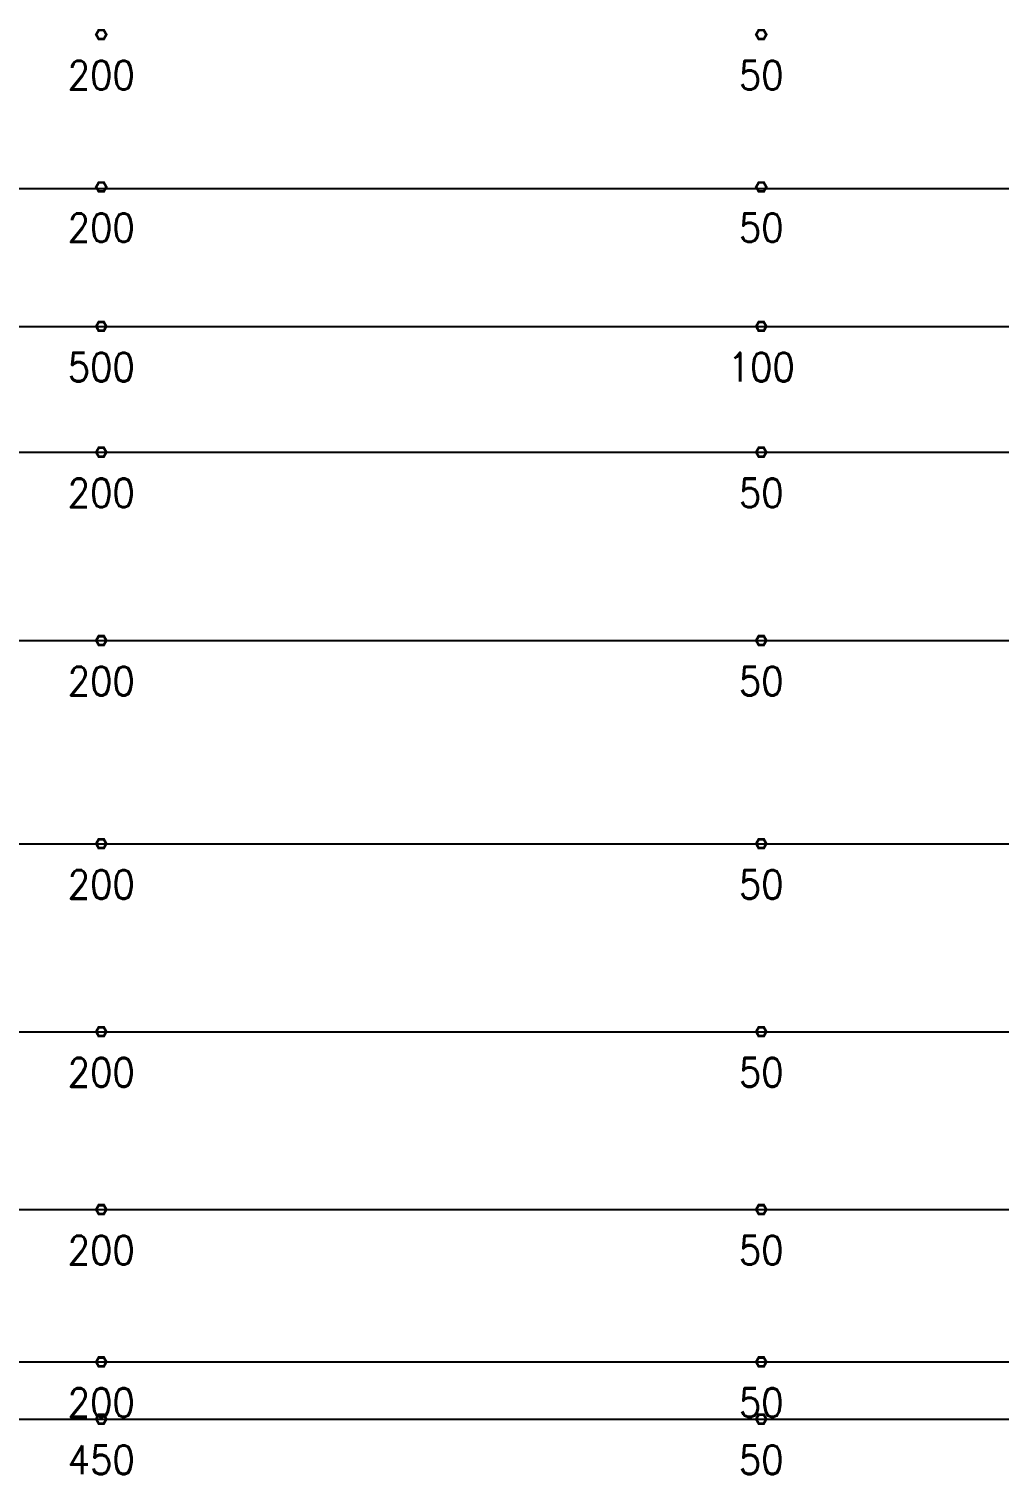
# Model space of a CAD drawing. Header units: millimetres. Extents: x 131700 to 589785, y -24154 to 46087.
# Drawn here: x 402480 to 410124, y 29216 to 40595 of the extents above; entities that cross this region are included whole.
import ezdxf
from ezdxf.enums import TextEntityAlignment as Align

# ---------------------------------------------------------------- set-up
doc = ezdxf.new("R2010")
doc.units = ezdxf.units.MM
doc.layers.get('0').update_dxf_attribs({"lineweight": 20})
doc.layers.add('ARES_TAG', color=3, linetype='Continuous')
doc.layers.add('NDC_S_TENDON', color=10, linetype='Continuous')
doc.layers.add('Current_plane_Column', color=7, linetype='Continuous', true_color=0x4b00ff)
doc.layers.add('NDC_LCAP', color=87, linetype='Continuous', plot=False)
doc.layers.add('NDC_S-TENDON', color=6, linetype='Continuous', lineweight=35)
doc.layers.add('NDC_S_ANNO', color=7, linetype='Continuous', lineweight=20)
doc.styles.add('ARES_BIGTEXT', font='VHARIALN.TTF')
doc.styles.add('ARES_ROMANS_0.36', font='romans.shx', dxfattribs={"width": 0.36, "bigfont": 'vns.shx'})
doc.styles.get("Standard").update_dxf_attribs({"font": 'arial.ttf'})

# ---------------------------------------------------------------- blocks, each defined once
blk = doc.blocks.new('*U579')
at = {"layer": 'NDC_S_TENDON'}
blk.add_line((-16450, 0), (25150, 0), dxfattribs=at)
at = {"layer": 'ARES_TAG', "style": 'ARES_ROMANS_0.36', "width": 0.36}
blk.add_attdef('S3', text='', height=375, rotation=6.4084, dxfattribs=at).set_placement((-31310, -1669), align=Align.MIDDLE_CENTER)
at = {"layer": 'NDC_LCAP', "style": 'ARES_BIGTEXT'}
blk.add_attdef('L', text='', height=350, rotation=6.4084, dxfattribs=at).set_placement((-32036, -1751), align=Align.MIDDLE_RIGHT)
blk = doc.blocks.new('*U580')
at = {"layer": 'NDC_S_TENDON'}
blk.add_line((-16450, 0), (25150, 0), dxfattribs=at)
at = {"layer": 'ARES_TAG', "style": 'ARES_ROMANS_0.36', "width": 0.36}
blk.add_attdef('S3', text='', height=375, rotation=5.4568, dxfattribs=at).set_placement((-31316, -1420), align=Align.MIDDLE_CENTER)
at = {"layer": 'NDC_LCAP', "style": 'ARES_BIGTEXT'}
blk.add_attdef('L', text='', height=350, rotation=5.4568, dxfattribs=at).set_placement((-32043, -1490), align=Align.MIDDLE_RIGHT)
blk = doc.blocks.new('*U576')
at = {"layer": 'NDC_S_TENDON'}
blk.add_line((5123, 0), (29656, 0), dxfattribs=at)
at = {"layer": 'ARES_TAG', "style": 'ARES_ROMANS_0.36', "width": 0.36}
blk.add_attdef('S3', text='', height=375, dxfattribs=at).set_placement((-10125, 0), align=Align.MIDDLE_CENTER)
at = {"layer": 'NDC_LCAP', "style": 'ARES_BIGTEXT'}
blk.add_attdef('L', text='', height=350, dxfattribs=at).set_placement((-10856, 0), align=Align.MIDDLE_RIGHT)
blk = doc.blocks.new('*U581')
at = {"layer": 'NDC_S_TENDON'}
blk.add_line((5123, 0), (56672, 0), dxfattribs=at)
at = {"layer": 'ARES_TAG', "style": 'ARES_ROMANS_0.36', "width": 0.36}
blk.add_attdef('S3', text='', height=375, dxfattribs=at).set_placement((-10195, 0), align=Align.MIDDLE_CENTER)
at = {"layer": 'NDC_LCAP', "style": 'ARES_BIGTEXT'}
blk.add_attdef('L', text='', height=350, dxfattribs=at).set_placement((-10926, 0), align=Align.MIDDLE_RIGHT)
blk = doc.blocks.new('*U582')
at = {"layer": 'NDC_S_TENDON'}
blk.add_line((5123, 0), (56672, 0), dxfattribs=at)
at = {"layer": 'ARES_TAG', "style": 'ARES_ROMANS_0.36', "width": 0.36}
blk.add_attdef('S3', text='', height=375, dxfattribs=at).set_placement((-9038, 0), align=Align.MIDDLE_CENTER)
at = {"layer": 'NDC_LCAP', "style": 'ARES_BIGTEXT'}
blk.add_attdef('L', text='', height=350, dxfattribs=at).set_placement((-9769, 0), align=Align.MIDDLE_RIGHT)
blk = doc.blocks.new('*U583')
at = {"layer": 'NDC_S_TENDON'}
blk.add_line((5123, 0), (56672, 0), dxfattribs=at)
at = {"layer": 'ARES_TAG', "style": 'ARES_ROMANS_0.36', "width": 0.36}
blk.add_attdef('S3', text='', height=375, dxfattribs=at).set_placement((-9038, 0), align=Align.MIDDLE_CENTER)
at = {"layer": 'NDC_LCAP', "style": 'ARES_BIGTEXT'}
blk.add_attdef('L', text='', height=350, dxfattribs=at).set_placement((-9769, 0), align=Align.MIDDLE_RIGHT)
blk = doc.blocks.new('*U586')
at = {"layer": 'NDC_S_TENDON'}
blk.add_line((5123, 0), (56672, 0), dxfattribs=at)
at = {"layer": 'ARES_TAG', "style": 'ARES_ROMANS_0.36', "width": 0.36}
blk.add_attdef('S3', text='', height=375, dxfattribs=at).set_placement((-10219, 0), align=Align.MIDDLE_CENTER)
at = {"layer": 'NDC_LCAP', "style": 'ARES_BIGTEXT'}
blk.add_attdef('L', text='', height=350, dxfattribs=at).set_placement((-10950, 0), align=Align.MIDDLE_RIGHT)
blk = doc.blocks.new('TDX')
at = {"layer": 'NDC_S-TENDON', "linetype": 'Continuous'}
for points, elevation in [([(20490, 31050, 20, 20, 0), (20470, 31085, 20, 20, 0), (20430, 31085, 20, 20, 0), (20410, 31050, 20, 20, 0), (20430, 31015, 20, 20, 0), (20470, 31015, 20, 20, 0)], 2661), ([(20490, 31050, 20, 20, 0), (20470, 31085, 20, 20, 0), (20430, 31085, 20, 20, 0), (20410, 31050, 20, 20, 0), (20430, 31015, 20, 20, 0), (20470, 31015, 20, 20, 0)], 2661), ([(20490, 31050, 20, 20, 0), (20470, 31085, 20, 20, 0), (20430, 31085, 20, 20, 0), (20410, 31050, 20, 20, 0), (20430, 31015, 20, 20, 0), (20470, 31015, 20, 20, 0)], 2661), ([(20490, 31050, 20, 20, 0), (20470, 31085, 20, 20, 0), (20430, 31085, 20, 20, 0), (20410, 31050, 20, 20, 0), (20430, 31015, 20, 20, 0), (20470, 31015, 20, 20, 0)], 2661), ([(25690, 31050, 20, 20, 0), (25670, 31085, 20, 20, 0), (25630, 31085, 20, 20, 0), (25610, 31050, 20, 20, 0), (25630, 31015, 20, 20, 0), (25670, 31015, 20, 20, 0)], 2511), ([(25690, 31050, 20, 20, 0), (25670, 31085, 20, 20, 0), (25630, 31085, 20, 20, 0), (25610, 31050, 20, 20, 0), (25630, 31015, 20, 20, 0), (25670, 31015, 20, 20, 0)], 2511), ([(20490, 29850, 20, 20, 0), (20470, 29885, 20, 20, 0), (20430, 29885, 20, 20, 0), (20410, 29850, 20, 20, 0), (20430, 29815, 20, 20, 0), (20470, 29815, 20, 20, 0)], 172), ([(20490, 29850, 20, 20, 0), (20470, 29885, 20, 20, 0), (20430, 29885, 20, 20, 0), (20410, 29850, 20, 20, 0), (20430, 29815, 20, 20, 0), (20470, 29815, 20, 20, 0)], 172), ([(20490, 29850, 20, 20, 0), (20470, 29885, 20, 20, 0), (20430, 29885, 20, 20, 0), (20410, 29850, 20, 20, 0), (20430, 29815, 20, 20, 0), (20470, 29815, 20, 20, 0)], 172), ([(20490, 29850, 20, 20, 0), (20470, 29885, 20, 20, 0), (20430, 29885, 20, 20, 0), (20410, 29850, 20, 20, 0), (20430, 29815, 20, 20, 0), (20470, 29815, 20, 20, 0)], 172), ([(20490, 29850, 20, 20, 0), (20470, 29885, 20, 20, 0), (20430, 29885, 20, 20, 0), (20410, 29850, 20, 20, 0), (20430, 29815, 20, 20, 0), (20470, 29815, 20, 20, 0)], 2661), ([(20490, 29850, 20, 20, 0), (20470, 29885, 20, 20, 0), (20430, 29885, 20, 20, 0), (20410, 29850, 20, 20, 0), (20430, 29815, 20, 20, 0), (20470, 29815, 20, 20, 0)], 2661), ([(20490, 29850, 20, 20, 0), (20470, 29885, 20, 20, 0), (20430, 29885, 20, 20, 0), (20410, 29850, 20, 20, 0), (20430, 29815, 20, 20, 0), (20470, 29815, 20, 20, 0)], 2661), ([(20490, 29850, 20, 20, 0), (20470, 29885, 20, 20, 0), (20430, 29885, 20, 20, 0), (20410, 29850, 20, 20, 0), (20430, 29815, 20, 20, 0), (20470, 29815, 20, 20, 0)], 2661), ([(25690, 29850, 20, 20, 0), (25670, 29885, 20, 20, 0), (25630, 29885, 20, 20, 0), (25610, 29850, 20, 20, 0), (25630, 29815, 20, 20, 0), (25670, 29815, 20, 20, 0)], 22), ([(25690, 29850, 20, 20, 0), (25670, 29885, 20, 20, 0), (25630, 29885, 20, 20, 0), (25610, 29850, 20, 20, 0), (25630, 29815, 20, 20, 0), (25670, 29815, 20, 20, 0)], 22), ([(25690, 29850, 20, 20, 0), (25670, 29885, 20, 20, 0), (25630, 29885, 20, 20, 0), (25610, 29850, 20, 20, 0), (25630, 29815, 20, 20, 0), (25670, 29815, 20, 20, 0)], 2511), ([(25690, 29850, 20, 20, 0), (25670, 29885, 20, 20, 0), (25630, 29885, 20, 20, 0), (25610, 29850, 20, 20, 0), (25630, 29815, 20, 20, 0), (25670, 29815, 20, 20, 0)], 2511), ([(20490, 28753, 20, 20, 0), (20470, 28787, 20, 20, 0), (20430, 28787, 20, 20, 0), (20410, 28753, 20, 20, 0), (20430, 28718, 20, 20, 0), (20470, 28718, 20, 20, 0)], 2900), ([(20490, 28753, 20, 20, 0), (20470, 28787, 20, 20, 0), (20430, 28787, 20, 20, 0), (20410, 28753, 20, 20, 0), (20430, 28718, 20, 20, 0), (20470, 28718, 20, 20, 0)], 2900), ([(20490, 28753, 20, 20, 0), (20470, 28787, 20, 20, 0), (20430, 28787, 20, 20, 0), (20410, 28753, 20, 20, 0), (20430, 28718, 20, 20, 0), (20470, 28718, 20, 20, 0)], 2900), ([(20490, 28753, 20, 20, 0), (20470, 28787, 20, 20, 0), (20430, 28787, 20, 20, 0), (20410, 28753, 20, 20, 0), (20430, 28718, 20, 20, 0), (20470, 28718, 20, 20, 0)], 2900), ([(20490, 28753, 20, 20, 0), (20470, 28787, 20, 20, 0), (20430, 28787, 20, 20, 0), (20410, 28753, 20, 20, 0), (20430, 28718, 20, 20, 0), (20470, 28718, 20, 20, 0)], 5389), ([(20490, 28753, 20, 20, 0), (20470, 28787, 20, 20, 0), (20430, 28787, 20, 20, 0), (20410, 28753, 20, 20, 0), (20430, 28718, 20, 20, 0), (20470, 28718, 20, 20, 0)], 5389), ([(20490, 28753, 20, 20, 0), (20470, 28787, 20, 20, 0), (20430, 28787, 20, 20, 0), (20410, 28753, 20, 20, 0), (20430, 28718, 20, 20, 0), (20470, 28718, 20, 20, 0)], 5389), ([(20490, 28753, 20, 20, 0), (20470, 28787, 20, 20, 0), (20430, 28787, 20, 20, 0), (20410, 28753, 20, 20, 0), (20430, 28718, 20, 20, 0), (20470, 28718, 20, 20, 0)], 5389), ([(20490, 28752, 20, 20, 0), (20470, 28786, 20, 20, 0), (20430, 28786, 20, 20, 0), (20410, 28752, 20, 20, 0), (20430, 28717, 20, 20, 0), (20470, 28717, 20, 20, 0)], 4814), ([(20490, 28752, 20, 20, 0), (20470, 28786, 20, 20, 0), (20430, 28786, 20, 20, 0), (20410, 28752, 20, 20, 0), (20430, 28717, 20, 20, 0), (20470, 28717, 20, 20, 0)], 4814), ([(20490, 28752, 20, 20, 0), (20470, 28786, 20, 20, 0), (20430, 28786, 20, 20, 0), (20410, 28752, 20, 20, 0), (20430, 28717, 20, 20, 0), (20470, 28717, 20, 20, 0)], 4814), ([(20490, 28752, 20, 20, 0), (20470, 28786, 20, 20, 0), (20430, 28786, 20, 20, 0), (20410, 28752, 20, 20, 0), (20430, 28717, 20, 20, 0), (20470, 28717, 20, 20, 0)], 4814), ([(25690, 28753, 20, 20, 0), (25670, 28787, 20, 20, 0), (25630, 28787, 20, 20, 0), (25610, 28753, 20, 20, 0), (25630, 28718, 20, 20, 0), (25670, 28718, 20, 20, 0)], 2500), ([(25690, 28753, 20, 20, 0), (25670, 28787, 20, 20, 0), (25630, 28787, 20, 20, 0), (25610, 28753, 20, 20, 0), (25630, 28718, 20, 20, 0), (25670, 28718, 20, 20, 0)], 2500), ([(25690, 28753, 20, 20, 0), (25670, 28787, 20, 20, 0), (25630, 28787, 20, 20, 0), (25610, 28753, 20, 20, 0), (25630, 28718, 20, 20, 0), (25670, 28718, 20, 20, 0)], 4989), ([(25690, 28753, 20, 20, 0), (25670, 28787, 20, 20, 0), (25630, 28787, 20, 20, 0), (25610, 28753, 20, 20, 0), (25630, 28718, 20, 20, 0), (25670, 28718, 20, 20, 0)], 4989), ([(25690, 28752, 20, 20, 0), (25670, 28786, 20, 20, 0), (25630, 28786, 20, 20, 0), (25610, 28752, 20, 20, 0), (25630, 28717, 20, 20, 0), (25670, 28717, 20, 20, 0)], 4414), ([(25690, 28752, 20, 20, 0), (25670, 28786, 20, 20, 0), (25630, 28786, 20, 20, 0), (25610, 28752, 20, 20, 0), (25630, 28717, 20, 20, 0), (25670, 28717, 20, 20, 0)], 4414), ([(20490, 27762, 20, 20, 0), (20470, 27797, 20, 20, 0), (20430, 27797, 20, 20, 0), (20410, 27762, 20, 20, 0), (20430, 27728, 20, 20, 0), (20470, 27728, 20, 20, 0)], 2950), ([(20490, 27762, 20, 20, 0), (20470, 27797, 20, 20, 0), (20430, 27797, 20, 20, 0), (20410, 27762, 20, 20, 0), (20430, 27728, 20, 20, 0), (20470, 27728, 20, 20, 0)], 2950), ([(20490, 27762, 20, 20, 0), (20470, 27797, 20, 20, 0), (20430, 27797, 20, 20, 0), (20410, 27762, 20, 20, 0), (20430, 27728, 20, 20, 0), (20470, 27728, 20, 20, 0)], 2950), ([(20490, 27762, 20, 20, 0), (20470, 27797, 20, 20, 0), (20430, 27797, 20, 20, 0), (20410, 27762, 20, 20, 0), (20430, 27728, 20, 20, 0), (20470, 27728, 20, 20, 0)], 2950), ([(20490, 27762, 20, 20, 0), (20470, 27797, 20, 20, 0), (20430, 27797, 20, 20, 0), (20410, 27762, 20, 20, 0), (20430, 27728, 20, 20, 0), (20470, 27728, 20, 20, 0)], 5439), ([(20490, 27762, 20, 20, 0), (20470, 27797, 20, 20, 0), (20430, 27797, 20, 20, 0), (20410, 27762, 20, 20, 0), (20430, 27728, 20, 20, 0), (20470, 27728, 20, 20, 0)], 5439), ([(20490, 27762, 20, 20, 0), (20470, 27797, 20, 20, 0), (20430, 27797, 20, 20, 0), (20410, 27762, 20, 20, 0), (20430, 27728, 20, 20, 0), (20470, 27728, 20, 20, 0)], 5439), ([(20490, 27762, 20, 20, 0), (20470, 27797, 20, 20, 0), (20430, 27797, 20, 20, 0), (20410, 27762, 20, 20, 0), (20430, 27728, 20, 20, 0), (20470, 27728, 20, 20, 0)], 5439), ([(20490, 27761, 20, 20, 0), (20470, 27796, 20, 20, 0), (20430, 27796, 20, 20, 0), (20410, 27761, 20, 20, 0), (20430, 27727, 20, 20, 0), (20470, 27727, 20, 20, 0)], 4864), ([(20490, 27761, 20, 20, 0), (20470, 27796, 20, 20, 0), (20430, 27796, 20, 20, 0), (20410, 27761, 20, 20, 0), (20430, 27727, 20, 20, 0), (20470, 27727, 20, 20, 0)], 4864), ([(20490, 27761, 20, 20, 0), (20470, 27796, 20, 20, 0), (20430, 27796, 20, 20, 0), (20410, 27761, 20, 20, 0), (20430, 27727, 20, 20, 0), (20470, 27727, 20, 20, 0)], 4864), ([(20490, 27761, 20, 20, 0), (20470, 27796, 20, 20, 0), (20430, 27796, 20, 20, 0), (20410, 27761, 20, 20, 0), (20430, 27727, 20, 20, 0), (20470, 27727, 20, 20, 0)], 4864), ([(25690, 27762, 20, 20, 0), (25670, 27797, 20, 20, 0), (25630, 27797, 20, 20, 0), (25610, 27762, 20, 20, 0), (25630, 27728, 20, 20, 0), (25670, 27728, 20, 20, 0)], 2800), ([(25690, 27762, 20, 20, 0), (25670, 27797, 20, 20, 0), (25630, 27797, 20, 20, 0), (25610, 27762, 20, 20, 0), (25630, 27728, 20, 20, 0), (25670, 27728, 20, 20, 0)], 2800), ([(25690, 27762, 20, 20, 0), (25670, 27797, 20, 20, 0), (25630, 27797, 20, 20, 0), (25610, 27762, 20, 20, 0), (25630, 27728, 20, 20, 0), (25670, 27728, 20, 20, 0)], 5289), ([(25690, 27762, 20, 20, 0), (25670, 27797, 20, 20, 0), (25630, 27797, 20, 20, 0), (25610, 27762, 20, 20, 0), (25630, 27728, 20, 20, 0), (25670, 27728, 20, 20, 0)], 5289), ([(25690, 27761, 20, 20, 0), (25670, 27796, 20, 20, 0), (25630, 27796, 20, 20, 0), (25610, 27761, 20, 20, 0), (25630, 27727, 20, 20, 0), (25670, 27727, 20, 20, 0)], 4714), ([(25690, 27761, 20, 20, 0), (25670, 27796, 20, 20, 0), (25630, 27796, 20, 20, 0), (25610, 27761, 20, 20, 0), (25630, 27727, 20, 20, 0), (25670, 27727, 20, 20, 0)], 4714), ([(20490, 26280, 20, 20, 0), (20470, 26315, 20, 20, 0), (20430, 26315, 20, 20, 0), (20410, 26280, 20, 20, 0), (20430, 26245, 20, 20, 0), (20470, 26245, 20, 20, 0)], 2950), ([(20490, 26280, 20, 20, 0), (20470, 26315, 20, 20, 0), (20430, 26315, 20, 20, 0), (20410, 26280, 20, 20, 0), (20430, 26245, 20, 20, 0), (20470, 26245, 20, 20, 0)], 2950), ([(20490, 26280, 20, 20, 0), (20470, 26315, 20, 20, 0), (20430, 26315, 20, 20, 0), (20410, 26280, 20, 20, 0), (20430, 26245, 20, 20, 0), (20470, 26245, 20, 20, 0)], 2950), ([(20490, 26280, 20, 20, 0), (20470, 26315, 20, 20, 0), (20430, 26315, 20, 20, 0), (20410, 26280, 20, 20, 0), (20430, 26245, 20, 20, 0), (20470, 26245, 20, 20, 0)], 2950), ([(20490, 26280, 20, 20, 0), (20470, 26315, 20, 20, 0), (20430, 26315, 20, 20, 0), (20410, 26280, 20, 20, 0), (20430, 26245, 20, 20, 0), (20470, 26245, 20, 20, 0)], 5439), ([(20490, 26280, 20, 20, 0), (20470, 26315, 20, 20, 0), (20430, 26315, 20, 20, 0), (20410, 26280, 20, 20, 0), (20430, 26245, 20, 20, 0), (20470, 26245, 20, 20, 0)], 5439), ([(20490, 26280, 20, 20, 0), (20470, 26315, 20, 20, 0), (20430, 26315, 20, 20, 0), (20410, 26280, 20, 20, 0), (20430, 26245, 20, 20, 0), (20470, 26245, 20, 20, 0)], 5439), ([(20490, 26280, 20, 20, 0), (20470, 26315, 20, 20, 0), (20430, 26315, 20, 20, 0), (20410, 26280, 20, 20, 0), (20430, 26245, 20, 20, 0), (20470, 26245, 20, 20, 0)], 5439), ([(20490, 26279, 20, 20, 0), (20470, 26313, 20, 20, 0), (20430, 26313, 20, 20, 0), (20410, 26279, 20, 20, 0), (20430, 26244, 20, 20, 0), (20470, 26244, 20, 20, 0)], 4864), ([(20490, 26279, 20, 20, 0), (20470, 26313, 20, 20, 0), (20430, 26313, 20, 20, 0), (20410, 26279, 20, 20, 0), (20430, 26244, 20, 20, 0), (20470, 26244, 20, 20, 0)], 4864), ([(20490, 26279, 20, 20, 0), (20470, 26313, 20, 20, 0), (20430, 26313, 20, 20, 0), (20410, 26279, 20, 20, 0), (20430, 26244, 20, 20, 0), (20470, 26244, 20, 20, 0)], 4864), ([(20490, 26279, 20, 20, 0), (20470, 26313, 20, 20, 0), (20430, 26313, 20, 20, 0), (20410, 26279, 20, 20, 0), (20430, 26244, 20, 20, 0), (20470, 26244, 20, 20, 0)], 4864), ([(25690, 26280, 20, 20, 0), (25670, 26315, 20, 20, 0), (25630, 26315, 20, 20, 0), (25610, 26280, 20, 20, 0), (25630, 26245, 20, 20, 0), (25670, 26245, 20, 20, 0)], 2800), ([(25690, 26280, 20, 20, 0), (25670, 26315, 20, 20, 0), (25630, 26315, 20, 20, 0), (25610, 26280, 20, 20, 0), (25630, 26245, 20, 20, 0), (25670, 26245, 20, 20, 0)], 2800), ([(25690, 26280, 20, 20, 0), (25670, 26315, 20, 20, 0), (25630, 26315, 20, 20, 0), (25610, 26280, 20, 20, 0), (25630, 26245, 20, 20, 0), (25670, 26245, 20, 20, 0)], 5289), ([(25690, 26280, 20, 20, 0), (25670, 26315, 20, 20, 0), (25630, 26315, 20, 20, 0), (25610, 26280, 20, 20, 0), (25630, 26245, 20, 20, 0), (25670, 26245, 20, 20, 0)], 5289), ([(25690, 26279, 20, 20, 0), (25670, 26313, 20, 20, 0), (25630, 26313, 20, 20, 0), (25610, 26279, 20, 20, 0), (25630, 26244, 20, 20, 0), (25670, 26244, 20, 20, 0)], 4714), ([(25690, 26279, 20, 20, 0), (25670, 26313, 20, 20, 0), (25630, 26313, 20, 20, 0), (25610, 26279, 20, 20, 0), (25630, 26244, 20, 20, 0), (25670, 26244, 20, 20, 0)], 4714), ([(20490, 24680, 20, 20, 0), (20470, 24715, 20, 20, 0), (20430, 24715, 20, 20, 0), (20410, 24680, 20, 20, 0), (20430, 24645, 20, 20, 0), (20470, 24645, 20, 20, 0)], 2950), ([(20490, 24680, 20, 20, 0), (20470, 24715, 20, 20, 0), (20430, 24715, 20, 20, 0), (20410, 24680, 20, 20, 0), (20430, 24645, 20, 20, 0), (20470, 24645, 20, 20, 0)], 2950), ([(20490, 24680, 20, 20, 0), (20470, 24715, 20, 20, 0), (20430, 24715, 20, 20, 0), (20410, 24680, 20, 20, 0), (20430, 24645, 20, 20, 0), (20470, 24645, 20, 20, 0)], 2950), ([(20490, 24680, 20, 20, 0), (20470, 24715, 20, 20, 0), (20430, 24715, 20, 20, 0), (20410, 24680, 20, 20, 0), (20430, 24645, 20, 20, 0), (20470, 24645, 20, 20, 0)], 2950), ([(20490, 24680, 20, 20, 0), (20470, 24715, 20, 20, 0), (20430, 24715, 20, 20, 0), (20410, 24680, 20, 20, 0), (20430, 24645, 20, 20, 0), (20470, 24645, 20, 20, 0)], 5439), ([(20490, 24680, 20, 20, 0), (20470, 24715, 20, 20, 0), (20430, 24715, 20, 20, 0), (20410, 24680, 20, 20, 0), (20430, 24645, 20, 20, 0), (20470, 24645, 20, 20, 0)], 5439), ([(20490, 24680, 20, 20, 0), (20470, 24715, 20, 20, 0), (20430, 24715, 20, 20, 0), (20410, 24680, 20, 20, 0), (20430, 24645, 20, 20, 0), (20470, 24645, 20, 20, 0)], 5439), ([(20490, 24680, 20, 20, 0), (20470, 24715, 20, 20, 0), (20430, 24715, 20, 20, 0), (20410, 24680, 20, 20, 0), (20430, 24645, 20, 20, 0), (20470, 24645, 20, 20, 0)], 5439), ([(20490, 24679, 20, 20, 0), (20470, 24713, 20, 20, 0), (20430, 24713, 20, 20, 0), (20410, 24679, 20, 20, 0), (20430, 24644, 20, 20, 0), (20470, 24644, 20, 20, 0)], 4864), ([(20490, 24679, 20, 20, 0), (20470, 24713, 20, 20, 0), (20430, 24713, 20, 20, 0), (20410, 24679, 20, 20, 0), (20430, 24644, 20, 20, 0), (20470, 24644, 20, 20, 0)], 4864), ([(20490, 24679, 20, 20, 0), (20470, 24713, 20, 20, 0), (20430, 24713, 20, 20, 0), (20410, 24679, 20, 20, 0), (20430, 24644, 20, 20, 0), (20470, 24644, 20, 20, 0)], 4864), ([(20490, 24679, 20, 20, 0), (20470, 24713, 20, 20, 0), (20430, 24713, 20, 20, 0), (20410, 24679, 20, 20, 0), (20430, 24644, 20, 20, 0), (20470, 24644, 20, 20, 0)], 4864), ([(25690, 24680, 20, 20, 0), (25670, 24715, 20, 20, 0), (25630, 24715, 20, 20, 0), (25610, 24680, 20, 20, 0), (25630, 24645, 20, 20, 0), (25670, 24645, 20, 20, 0)], 2800), ([(25690, 24680, 20, 20, 0), (25670, 24715, 20, 20, 0), (25630, 24715, 20, 20, 0), (25610, 24680, 20, 20, 0), (25630, 24645, 20, 20, 0), (25670, 24645, 20, 20, 0)], 2800), ([(25690, 24680, 20, 20, 0), (25670, 24715, 20, 20, 0), (25630, 24715, 20, 20, 0), (25610, 24680, 20, 20, 0), (25630, 24645, 20, 20, 0), (25670, 24645, 20, 20, 0)], 5289), ([(25690, 24680, 20, 20, 0), (25670, 24715, 20, 20, 0), (25630, 24715, 20, 20, 0), (25610, 24680, 20, 20, 0), (25630, 24645, 20, 20, 0), (25670, 24645, 20, 20, 0)], 5289), ([(25690, 24679, 20, 20, 0), (25670, 24713, 20, 20, 0), (25630, 24713, 20, 20, 0), (25610, 24679, 20, 20, 0), (25630, 24644, 20, 20, 0), (25670, 24644, 20, 20, 0)], 4714), ([(25690, 24679, 20, 20, 0), (25670, 24713, 20, 20, 0), (25630, 24713, 20, 20, 0), (25610, 24679, 20, 20, 0), (25630, 24644, 20, 20, 0), (25670, 24644, 20, 20, 0)], 4714), ([(20490, 23200, 20, 20, 0), (20470, 23235, 20, 20, 0), (20430, 23235, 20, 20, 0), (20410, 23200, 20, 20, 0), (20430, 23165, 20, 20, 0), (20470, 23165, 20, 20, 0)], 2950), ([(20490, 23200, 20, 20, 0), (20470, 23235, 20, 20, 0), (20430, 23235, 20, 20, 0), (20410, 23200, 20, 20, 0), (20430, 23165, 20, 20, 0), (20470, 23165, 20, 20, 0)], 2950), ([(20490, 23200, 20, 20, 0), (20470, 23235, 20, 20, 0), (20430, 23235, 20, 20, 0), (20410, 23200, 20, 20, 0), (20430, 23165, 20, 20, 0), (20470, 23165, 20, 20, 0)], 2950), ([(20490, 23200, 20, 20, 0), (20470, 23235, 20, 20, 0), (20430, 23235, 20, 20, 0), (20410, 23200, 20, 20, 0), (20430, 23165, 20, 20, 0), (20470, 23165, 20, 20, 0)], 2950), ([(20490, 23200, 20, 20, 0), (20470, 23235, 20, 20, 0), (20430, 23235, 20, 20, 0), (20410, 23200, 20, 20, 0), (20430, 23165, 20, 20, 0), (20470, 23165, 20, 20, 0)], 5439), ([(20490, 23200, 20, 20, 0), (20470, 23235, 20, 20, 0), (20430, 23235, 20, 20, 0), (20410, 23200, 20, 20, 0), (20430, 23165, 20, 20, 0), (20470, 23165, 20, 20, 0)], 5439), ([(20490, 23200, 20, 20, 0), (20470, 23235, 20, 20, 0), (20430, 23235, 20, 20, 0), (20410, 23200, 20, 20, 0), (20430, 23165, 20, 20, 0), (20470, 23165, 20, 20, 0)], 5439), ([(20490, 23200, 20, 20, 0), (20470, 23235, 20, 20, 0), (20430, 23235, 20, 20, 0), (20410, 23200, 20, 20, 0), (20430, 23165, 20, 20, 0), (20470, 23165, 20, 20, 0)], 5439), ([(20490, 23199, 20, 20, 0), (20470, 23233, 20, 20, 0), (20430, 23233, 20, 20, 0), (20410, 23199, 20, 20, 0), (20430, 23164, 20, 20, 0), (20470, 23164, 20, 20, 0)], 4864), ([(20490, 23199, 20, 20, 0), (20470, 23233, 20, 20, 0), (20430, 23233, 20, 20, 0), (20410, 23199, 20, 20, 0), (20430, 23164, 20, 20, 0), (20470, 23164, 20, 20, 0)], 4864), ([(20490, 23199, 20, 20, 0), (20470, 23233, 20, 20, 0), (20430, 23233, 20, 20, 0), (20410, 23199, 20, 20, 0), (20430, 23164, 20, 20, 0), (20470, 23164, 20, 20, 0)], 4864), ([(20490, 23199, 20, 20, 0), (20470, 23233, 20, 20, 0), (20430, 23233, 20, 20, 0), (20410, 23199, 20, 20, 0), (20430, 23164, 20, 20, 0), (20470, 23164, 20, 20, 0)], 4864), ([(25690, 23200, 20, 20, 0), (25670, 23235, 20, 20, 0), (25630, 23235, 20, 20, 0), (25610, 23200, 20, 20, 0), (25630, 23165, 20, 20, 0), (25670, 23165, 20, 20, 0)], 2800), ([(25690, 23200, 20, 20, 0), (25670, 23235, 20, 20, 0), (25630, 23235, 20, 20, 0), (25610, 23200, 20, 20, 0), (25630, 23165, 20, 20, 0), (25670, 23165, 20, 20, 0)], 2800), ([(25690, 23200, 20, 20, 0), (25670, 23235, 20, 20, 0), (25630, 23235, 20, 20, 0), (25610, 23200, 20, 20, 0), (25630, 23165, 20, 20, 0), (25670, 23165, 20, 20, 0)], 5289), ([(25690, 23200, 20, 20, 0), (25670, 23235, 20, 20, 0), (25630, 23235, 20, 20, 0), (25610, 23200, 20, 20, 0), (25630, 23165, 20, 20, 0), (25670, 23165, 20, 20, 0)], 5289), ([(25690, 23199, 20, 20, 0), (25670, 23233, 20, 20, 0), (25630, 23233, 20, 20, 0), (25610, 23199, 20, 20, 0), (25630, 23164, 20, 20, 0), (25670, 23164, 20, 20, 0)], 4714), ([(25690, 23199, 20, 20, 0), (25670, 23233, 20, 20, 0), (25630, 23233, 20, 20, 0), (25610, 23199, 20, 20, 0), (25630, 23164, 20, 20, 0), (25670, 23164, 20, 20, 0)], 4714), ([(20490, 21800, 20, 20, 0), (20470, 21835, 20, 20, 0), (20430, 21835, 20, 20, 0), (20410, 21800, 20, 20, 0), (20430, 21765, 20, 20, 0), (20470, 21765, 20, 20, 0)], 2950), ([(20490, 21800, 20, 20, 0), (20470, 21835, 20, 20, 0), (20430, 21835, 20, 20, 0), (20410, 21800, 20, 20, 0), (20430, 21765, 20, 20, 0), (20470, 21765, 20, 20, 0)], 2950), ([(20490, 21800, 20, 20, 0), (20470, 21835, 20, 20, 0), (20430, 21835, 20, 20, 0), (20410, 21800, 20, 20, 0), (20430, 21765, 20, 20, 0), (20470, 21765, 20, 20, 0)], 2950), ([(20490, 21800, 20, 20, 0), (20470, 21835, 20, 20, 0), (20430, 21835, 20, 20, 0), (20410, 21800, 20, 20, 0), (20430, 21765, 20, 20, 0), (20470, 21765, 20, 20, 0)], 2950), ([(20490, 21800, 20, 20, 0), (20470, 21835, 20, 20, 0), (20430, 21835, 20, 20, 0), (20410, 21800, 20, 20, 0), (20430, 21765, 20, 20, 0), (20470, 21765, 20, 20, 0)], 5439), ([(20490, 21800, 20, 20, 0), (20470, 21835, 20, 20, 0), (20430, 21835, 20, 20, 0), (20410, 21800, 20, 20, 0), (20430, 21765, 20, 20, 0), (20470, 21765, 20, 20, 0)], 5439), ([(20490, 21800, 20, 20, 0), (20470, 21835, 20, 20, 0), (20430, 21835, 20, 20, 0), (20410, 21800, 20, 20, 0), (20430, 21765, 20, 20, 0), (20470, 21765, 20, 20, 0)], 5439), ([(20490, 21800, 20, 20, 0), (20470, 21835, 20, 20, 0), (20430, 21835, 20, 20, 0), (20410, 21800, 20, 20, 0), (20430, 21765, 20, 20, 0), (20470, 21765, 20, 20, 0)], 5439), ([(20490, 21799, 20, 20, 0), (20470, 21833, 20, 20, 0), (20430, 21833, 20, 20, 0), (20410, 21799, 20, 20, 0), (20430, 21764, 20, 20, 0), (20470, 21764, 20, 20, 0)], 4864), ([(20490, 21799, 20, 20, 0), (20470, 21833, 20, 20, 0), (20430, 21833, 20, 20, 0), (20410, 21799, 20, 20, 0), (20430, 21764, 20, 20, 0), (20470, 21764, 20, 20, 0)], 4864), ([(20490, 21799, 20, 20, 0), (20470, 21833, 20, 20, 0), (20430, 21833, 20, 20, 0), (20410, 21799, 20, 20, 0), (20430, 21764, 20, 20, 0), (20470, 21764, 20, 20, 0)], 4864), ([(20490, 21799, 20, 20, 0), (20470, 21833, 20, 20, 0), (20430, 21833, 20, 20, 0), (20410, 21799, 20, 20, 0), (20430, 21764, 20, 20, 0), (20470, 21764, 20, 20, 0)], 4864), ([(25690, 21800, 20, 20, 0), (25670, 21835, 20, 20, 0), (25630, 21835, 20, 20, 0), (25610, 21800, 20, 20, 0), (25630, 21765, 20, 20, 0), (25670, 21765, 20, 20, 0)], 2800), ([(25690, 21800, 20, 20, 0), (25670, 21835, 20, 20, 0), (25630, 21835, 20, 20, 0), (25610, 21800, 20, 20, 0), (25630, 21765, 20, 20, 0), (25670, 21765, 20, 20, 0)], 2800), ([(25690, 21800, 20, 20, 0), (25670, 21835, 20, 20, 0), (25630, 21835, 20, 20, 0), (25610, 21800, 20, 20, 0), (25630, 21765, 20, 20, 0), (25670, 21765, 20, 20, 0)], 5289), ([(25690, 21800, 20, 20, 0), (25670, 21835, 20, 20, 0), (25630, 21835, 20, 20, 0), (25610, 21800, 20, 20, 0), (25630, 21765, 20, 20, 0), (25670, 21765, 20, 20, 0)], 5289), ([(25690, 21799, 20, 20, 0), (25670, 21833, 20, 20, 0), (25630, 21833, 20, 20, 0), (25610, 21799, 20, 20, 0), (25630, 21764, 20, 20, 0), (25670, 21764, 20, 20, 0)], 4714), ([(25690, 21799, 20, 20, 0), (25670, 21833, 20, 20, 0), (25630, 21833, 20, 20, 0), (25610, 21799, 20, 20, 0), (25630, 21764, 20, 20, 0), (25670, 21764, 20, 20, 0)], 4714), ([(20490, 20600, 20, 20, 0), (20470, 20635, 20, 20, 0), (20430, 20635, 20, 20, 0), (20410, 20600, 20, 20, 0), (20430, 20565, 20, 20, 0), (20470, 20565, 20, 20, 0)], 2950), ([(20490, 20600, 20, 20, 0), (20470, 20635, 20, 20, 0), (20430, 20635, 20, 20, 0), (20410, 20600, 20, 20, 0), (20430, 20565, 20, 20, 0), (20470, 20565, 20, 20, 0)], 2950), ([(20490, 20600, 20, 20, 0), (20470, 20635, 20, 20, 0), (20430, 20635, 20, 20, 0), (20410, 20600, 20, 20, 0), (20430, 20565, 20, 20, 0), (20470, 20565, 20, 20, 0)], 2950), ([(20490, 20600, 20, 20, 0), (20470, 20635, 20, 20, 0), (20430, 20635, 20, 20, 0), (20410, 20600, 20, 20, 0), (20430, 20565, 20, 20, 0), (20470, 20565, 20, 20, 0)], 2950), ([(20490, 20600, 20, 20, 0), (20470, 20635, 20, 20, 0), (20430, 20635, 20, 20, 0), (20410, 20600, 20, 20, 0), (20430, 20565, 20, 20, 0), (20470, 20565, 20, 20, 0)], 5439), ([(20490, 20600, 20, 20, 0), (20470, 20635, 20, 20, 0), (20430, 20635, 20, 20, 0), (20410, 20600, 20, 20, 0), (20430, 20565, 20, 20, 0), (20470, 20565, 20, 20, 0)], 5439), ([(20490, 20600, 20, 20, 0), (20470, 20635, 20, 20, 0), (20430, 20635, 20, 20, 0), (20410, 20600, 20, 20, 0), (20430, 20565, 20, 20, 0), (20470, 20565, 20, 20, 0)], 5439), ([(20490, 20600, 20, 20, 0), (20470, 20635, 20, 20, 0), (20430, 20635, 20, 20, 0), (20410, 20600, 20, 20, 0), (20430, 20565, 20, 20, 0), (20470, 20565, 20, 20, 0)], 5439), ([(20490, 20599, 20, 20, 0), (20470, 20633, 20, 20, 0), (20430, 20633, 20, 20, 0), (20410, 20599, 20, 20, 0), (20430, 20564, 20, 20, 0), (20470, 20564, 20, 20, 0)], 4864), ([(20490, 20599, 20, 20, 0), (20470, 20633, 20, 20, 0), (20430, 20633, 20, 20, 0), (20410, 20599, 20, 20, 0), (20430, 20564, 20, 20, 0), (20470, 20564, 20, 20, 0)], 4864), ([(20490, 20599, 20, 20, 0), (20470, 20633, 20, 20, 0), (20430, 20633, 20, 20, 0), (20410, 20599, 20, 20, 0), (20430, 20564, 20, 20, 0), (20470, 20564, 20, 20, 0)], 4864), ([(20490, 20599, 20, 20, 0), (20470, 20633, 20, 20, 0), (20430, 20633, 20, 20, 0), (20410, 20599, 20, 20, 0), (20430, 20564, 20, 20, 0), (20470, 20564, 20, 20, 0)], 4864), ([(25690, 20600, 20, 20, 0), (25670, 20635, 20, 20, 0), (25630, 20635, 20, 20, 0), (25610, 20600, 20, 20, 0), (25630, 20565, 20, 20, 0), (25670, 20565, 20, 20, 0)], 2800), ([(25690, 20600, 20, 20, 0), (25670, 20635, 20, 20, 0), (25630, 20635, 20, 20, 0), (25610, 20600, 20, 20, 0), (25630, 20565, 20, 20, 0), (25670, 20565, 20, 20, 0)], 2800), ([(25690, 20600, 20, 20, 0), (25670, 20635, 20, 20, 0), (25630, 20635, 20, 20, 0), (25610, 20600, 20, 20, 0), (25630, 20565, 20, 20, 0), (25670, 20565, 20, 20, 0)], 5289), ([(25690, 20600, 20, 20, 0), (25670, 20635, 20, 20, 0), (25630, 20635, 20, 20, 0), (25610, 20600, 20, 20, 0), (25630, 20565, 20, 20, 0), (25670, 20565, 20, 20, 0)], 5289), ([(25690, 20599, 20, 20, 0), (25670, 20633, 20, 20, 0), (25630, 20633, 20, 20, 0), (25610, 20599, 20, 20, 0), (25630, 20564, 20, 20, 0), (25670, 20564, 20, 20, 0)], 4714), ([(25690, 20599, 20, 20, 0), (25670, 20633, 20, 20, 0), (25630, 20633, 20, 20, 0), (25610, 20599, 20, 20, 0), (25630, 20564, 20, 20, 0), (25670, 20564, 20, 20, 0)], 4714), ([(20490, 20150, 20, 20, 0), (20470, 20185, 20, 20, 0), (20430, 20185, 20, 20, 0), (20410, 20150, 20, 20, 0), (20430, 20115, 20, 20, 0), (20470, 20115, 20, 20, 0)], 2950), ([(20490, 20150, 20, 20, 0), (20470, 20185, 20, 20, 0), (20430, 20185, 20, 20, 0), (20410, 20150, 20, 20, 0), (20430, 20115, 20, 20, 0), (20470, 20115, 20, 20, 0)], 2950), ([(20490, 20150, 20, 20, 0), (20470, 20185, 20, 20, 0), (20430, 20185, 20, 20, 0), (20410, 20150, 20, 20, 0), (20430, 20115, 20, 20, 0), (20470, 20115, 20, 20, 0)], 2950), ([(20490, 20150, 20, 20, 0), (20470, 20185, 20, 20, 0), (20430, 20185, 20, 20, 0), (20410, 20150, 20, 20, 0), (20430, 20115, 20, 20, 0), (20470, 20115, 20, 20, 0)], 2950), ([(20490, 20150, 20, 20, 0), (20470, 20185, 20, 20, 0), (20430, 20185, 20, 20, 0), (20410, 20150, 20, 20, 0), (20430, 20115, 20, 20, 0), (20470, 20115, 20, 20, 0)], 5439), ([(20490, 20150, 20, 20, 0), (20470, 20185, 20, 20, 0), (20430, 20185, 20, 20, 0), (20410, 20150, 20, 20, 0), (20430, 20115, 20, 20, 0), (20470, 20115, 20, 20, 0)], 5439), ([(20490, 20150, 20, 20, 0), (20470, 20185, 20, 20, 0), (20430, 20185, 20, 20, 0), (20410, 20150, 20, 20, 0), (20430, 20115, 20, 20, 0), (20470, 20115, 20, 20, 0)], 5439), ([(20490, 20150, 20, 20, 0), (20470, 20185, 20, 20, 0), (20430, 20185, 20, 20, 0), (20410, 20150, 20, 20, 0), (20430, 20115, 20, 20, 0), (20470, 20115, 20, 20, 0)], 5439), ([(20490, 20149, 20, 20, 0), (20470, 20183, 20, 20, 0), (20430, 20183, 20, 20, 0), (20410, 20149, 20, 20, 0), (20430, 20114, 20, 20, 0), (20470, 20114, 20, 20, 0)], 4864), ([(20490, 20149, 20, 20, 0), (20470, 20183, 20, 20, 0), (20430, 20183, 20, 20, 0), (20410, 20149, 20, 20, 0), (20430, 20114, 20, 20, 0), (20470, 20114, 20, 20, 0)], 4864), ([(20490, 20149, 20, 20, 0), (20470, 20183, 20, 20, 0), (20430, 20183, 20, 20, 0), (20410, 20149, 20, 20, 0), (20430, 20114, 20, 20, 0), (20470, 20114, 20, 20, 0)], 4864), ([(20490, 20149, 20, 20, 0), (20470, 20183, 20, 20, 0), (20430, 20183, 20, 20, 0), (20410, 20149, 20, 20, 0), (20430, 20114, 20, 20, 0), (20470, 20114, 20, 20, 0)], 4864), ([(25690, 20150, 20, 20, 0), (25670, 20185, 20, 20, 0), (25630, 20185, 20, 20, 0), (25610, 20150, 20, 20, 0), (25630, 20115, 20, 20, 0), (25670, 20115, 20, 20, 0)], 2550), ([(25690, 20150, 20, 20, 0), (25670, 20185, 20, 20, 0), (25630, 20185, 20, 20, 0), (25610, 20150, 20, 20, 0), (25630, 20115, 20, 20, 0), (25670, 20115, 20, 20, 0)], 2550), ([(25690, 20150, 20, 20, 0), (25670, 20185, 20, 20, 0), (25630, 20185, 20, 20, 0), (25610, 20150, 20, 20, 0), (25630, 20115, 20, 20, 0), (25670, 20115, 20, 20, 0)], 5039), ([(25690, 20150, 20, 20, 0), (25670, 20185, 20, 20, 0), (25630, 20185, 20, 20, 0), (25610, 20150, 20, 20, 0), (25630, 20115, 20, 20, 0), (25670, 20115, 20, 20, 0)], 5039), ([(25690, 20149, 20, 20, 0), (25670, 20183, 20, 20, 0), (25630, 20183, 20, 20, 0), (25610, 20149, 20, 20, 0), (25630, 20114, 20, 20, 0), (25670, 20114, 20, 20, 0)], 4464), ([(25690, 20149, 20, 20, 0), (25670, 20183, 20, 20, 0), (25630, 20183, 20, 20, 0), (25610, 20149, 20, 20, 0), (25630, 20114, 20, 20, 0), (25670, 20114, 20, 20, 0)], 4464)]:
    blk.add_lwpolyline(points, format="xyseb", close=True, dxfattribs=dict(at, elevation=elevation))
for name, p in [('*U576', (4209, 29838, 2489)), ('*U579', (26500, 28752, 4422)), ('*U580', (26500, 27761, 4614)), ('*U581', (4209, 26279, 4717)), ('*U582', (4209, 24679, 4717)), ('*U583', (4209, 23199, 4717)), ('*U583', (4209, 21799, 4717)), ('*U583', (4209, 20599, 4717)), ('*U586', (4209, 20149, 4584))]:
    blk.add_blockref(name, p)
at = {"layer": 'NDC_S_ANNO', "linetype": 'Continuous', "char_height": 225, "attachment_point": 5, "line_spacing_factor": 0.75}
for s, insert in [('\\FSTANDARD.shx;200', (20450, 30730, 2661)), ('\\FSTANDARD.shx;50', (25650, 30730, 2511)), ('\\FSTANDARD.shx;200', (20450, 29530, 172)), ('\\FSTANDARD.shx;200', (20450, 29530, 2661)), ('\\FSTANDARD.shx;50', (25650, 29530, 22)), ('\\FSTANDARD.shx;50', (25650, 29530, 2511)), ('\\FSTANDARD.shx;500', (20450, 28433, 2900)), ('\\FSTANDARD.shx;500', (20450, 28433, 5389)), ('\\FSTANDARD.shx;500', (20450, 28432, 4814)), ('\\FSTANDARD.shx;100', (25650, 28433, 2500)), ('\\FSTANDARD.shx;100', (25650, 28433, 4989)), ('\\FSTANDARD.shx;100', (25650, 28432, 4414)), ('\\FSTANDARD.shx;200', (20450, 27442, 2950)), ('\\FSTANDARD.shx;200', (20450, 27442, 5439)), ('\\FSTANDARD.shx;200', (20450, 27441, 4864)), ('\\FSTANDARD.shx;50', (25650, 27442, 2800)), ('\\FSTANDARD.shx;50', (25650, 27442, 5289)), ('\\FSTANDARD.shx;50', (25650, 27441, 4714)), ('\\FSTANDARD.shx;200', (20450, 25960, 2950)), ('\\FSTANDARD.shx;200', (20450, 25960, 5439)), ('\\FSTANDARD.shx;200', (20450, 25959, 4864)), ('\\FSTANDARD.shx;50', (25650, 25960, 2800)), ('\\FSTANDARD.shx;50', (25650, 25960, 5289)), ('\\FSTANDARD.shx;50', (25650, 25959, 4714)), ('\\FSTANDARD.shx;200', (20450, 24360, 2950)), ('\\FSTANDARD.shx;200', (20450, 24360, 5439)), ('\\FSTANDARD.shx;200', (20450, 24359, 4864)), ('\\FSTANDARD.shx;50', (25650, 24360, 2800)), ('\\FSTANDARD.shx;50', (25650, 24360, 5289)), ('\\FSTANDARD.shx;50', (25650, 24359, 4714)), ('\\FSTANDARD.shx;200', (20450, 22880, 2950)), ('\\FSTANDARD.shx;200', (20450, 22880, 5439)), ('\\FSTANDARD.shx;200', (20450, 22879, 4864)), ('\\FSTANDARD.shx;50', (25650, 22880, 2800)), ('\\FSTANDARD.shx;50', (25650, 22880, 5289)), ('\\FSTANDARD.shx;50', (25650, 22879, 4714)), ('\\FSTANDARD.shx;200', (20450, 21480, 2950)), ('\\FSTANDARD.shx;200', (20450, 21480, 5439)), ('\\FSTANDARD.shx;200', (20450, 21479, 4864)), ('\\FSTANDARD.shx;50', (25650, 21480, 2800)), ('\\FSTANDARD.shx;50', (25650, 21480, 5289)), ('\\FSTANDARD.shx;50', (25650, 21479, 4714)), ('\\FSTANDARD.shx;200', (20450, 20280, 2950)), ('\\FSTANDARD.shx;200', (20450, 20280, 5439)), ('\\FSTANDARD.shx;200', (20450, 20279, 4864)), ('\\FSTANDARD.shx;50', (25650, 20280, 2800)), ('\\FSTANDARD.shx;50', (25650, 20280, 5289)), ('\\FSTANDARD.shx;50', (25650, 20279, 4714)), ('\\FSTANDARD.shx;450', (20450, 19830, 2950)), ('\\FSTANDARD.shx;450', (20450, 19830, 5439)), ('\\FSTANDARD.shx;450', (20450, 19829, 4864)), ('\\FSTANDARD.shx;50', (25650, 19830, 2550)), ('\\FSTANDARD.shx;50', (25650, 19830, 5039)), ('\\FSTANDARD.shx;50', (25650, 19829, 4464))]:
    blk.add_mtext(s, dxfattribs=dict(at, insert=insert))

msp = doc.modelspace()

# ---------------------------------------------------------------- block references
at = {"layer": 'Current_plane_Column'}
msp.add_blockref('TDX', (382600, 9500), dxfattribs=at)

doc.saveas('drawing.dxf')
